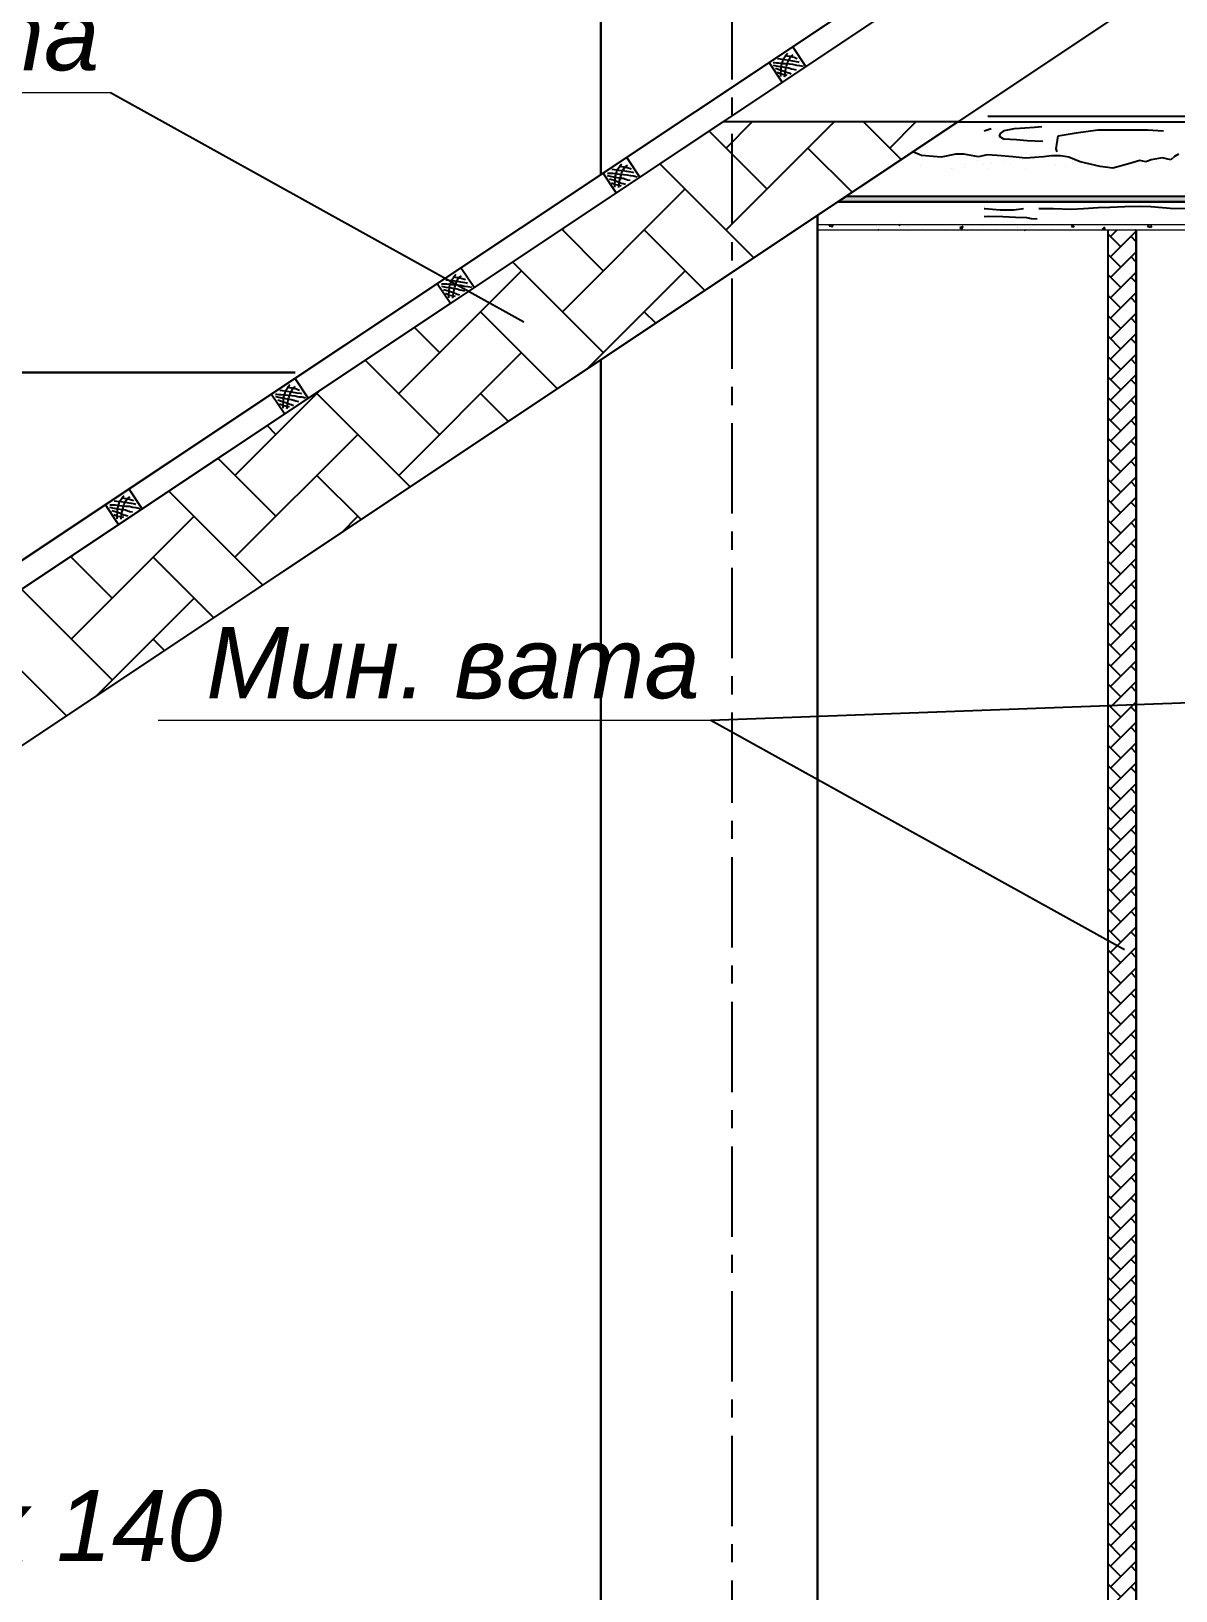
# Model space of a CAD drawing. Header units: millimetres. Extents: x 84778 to 227326, y -44398 to 146312.
# Drawn here: x 186591 to 190610, y -1379 to 4098 of the extents above; entities that cross this region are included whole.
import ezdxf

# ---------------------------------------------------------------- set-up
doc = ezdxf.new("R2010")
doc.units = ezdxf.units.MM
doc.header["$LTSCALE"] = 10
doc.linetypes.add('CENTER', pattern=[50.8, 31.75, -6.35, 6.35, -6.35])
doc.linetypes.add('DASHED', pattern=[19.05, 12.7, -6.35])
doc.layers.add('Осевая', color=7, linetype='CENTER')
doc.layers.add('Штриховка', color=7, linetype='DASHED')
doc.layers.add('основной', color=7, linetype='Continuous', lineweight=30)
doc.layers.add('Тонкая', color=7, linetype='Continuous', lineweight=25)
doc.styles.add('STIL 888', font='ARIALI.TTF')

msp = doc.modelspace()

# ---------------------------------------------------------------- hatches: boundary and pattern name
at = {"layer": 'Тонкая', "ltscale": 1000}
msp.add_hatch(color=256, dxfattribs=at).paths.add_polyline_path([(189424, 3498.6), (189454, 3518.6), (196948.6, 3518.6), (196948.6, 3498.6)])
h = msp.add_hatch(dxfattribs=at)
h.set_pattern_fill('AR-HBONE', color=256, scale=0.5, style=0)
h.paths.add_polyline_path([(190471.6, 3398.6), (190471.6, -2001.4), (190371.6, -2001.4), (190371.6, 3398.6)])

# ---------------------------------------------------------------- linework, layer by layer
at = {"layer": 'Осевая'}
msp.add_line((189051.6, 9325.3), (189051.6, -15039.6), dxfattribs=at)
at = {"layer": 'основной', "ltscale": 50}
for p, q in [((188591.6, 3594.5), (188591.6, 6696.5)), ((189351.6, -2001.4), (189351.6, 3450.4)), ((190471.6, 3398.6), (190471.6, 1998.6)), ((188591.6, -2001.4), (188591.6, 2943.9))]:
    msp.add_line(p, q, dxfattribs=at)
at = {"layer": 'основной', "linetype": 'ByBlock', "ltscale": 1000}
msp.add_line((184517.4, 2898.6), (187518.2, 2898.5), dxfattribs=at)
at = {"layer": 'основной', "linetype": 'Continuous', "ltscale": 1000}
msp.add_line((190471.6, 1998.6), (190471.6, -2221), dxfattribs=at)
at = {"layer": 'Тонкая', "lineweight": 30, "ltscale": 50}
msp.add_line((181491.6, -1136.9), (197451.6, 9498.6), dxfattribs=at)
at = {"layer": 'Тонкая', "ltscale": 50}
for p, q in [((181945.8, -835.2), (197451.6, 9498.6)), ((182071.6, -851.4), (197451.6, 9398.6)), ((183451.6, -481.7), (192916.8, 5826.4)), ((189949.7, 3799.7), (197071.6, 3799.7))]:
    msp.add_line(p, q, dxfattribs=at)
at = {"layer": 'Тонкая', "linetype": 'ByBlock', "ltscale": 1000}
for p, q in [((189311.1, 3973.4), (189265, 4042.7)), ((189227.9, 3918), (189181.8, 3987.2)), ((188728.6, 3585.2), (188682.5, 3654.5)), ((188645.4, 3529.8), (188599.3, 3599)), ((188146.1, 3197), (188100, 3266.3)), ((188062.9, 3141.6), (188016.8, 3210.8)), ((187563.6, 2808.8), (187517.5, 2878.1)), ((187480.4, 2753.3), (187434.3, 2822.6)), ((186981.1, 2420.6), (186935, 2489.8)), ((186897.9, 2365.1), (186851.8, 2434.4))]:
    msp.add_line(p, q, dxfattribs=at)
at = {"layer": 'Тонкая', "linetype": 'Continuous', "lineweight": 0, "ltscale": 1000}
for p, q in [((184928.7, 3882.8), (186869.5, 3882.8)), ((189351.6, 3418.6), (197071.6, 3418.6)), ((197071.6, 3398.6), (189351.6, 3398.6)), ((187037.1, 1677.7), (188977.9, 1677.7)), ((187037.1, 1677.7), (187037.1, 1677.7))]:
    msp.add_line(p, q, dxfattribs=at)
at = {"layer": 'Тонкая', "linetype": 'Continuous', "ltscale": 1000}
for p, q in [((186869.5, 3882.8), (188321.1, 3077.4)), ((189019.4, 3779), (183427.5, 52.3)), ((183451.6, -481.7), (189844.7, 3779)), ((189174.6, 3543.5), (188971.2, 3746.9)), ((189844.7, 3779), (189019.4, 3779)), ((189030.9, 3687.2), (189122.7, 3779)), ((189030.9, 3399.8), (189410.1, 3779)), ((189646.2, 3646.7), (189513.9, 3779)), ((189605.7, 3687.2), (189697.5, 3779)), ((189844.7, 3779), (190905, 3779)), ((189844.7, 3779), (197071.6, 3779)), ((189937.8, 3779), (190171.3, 3779)), ((189961.9, 3754.9), (189937.8, 3747)), ((189990.8, 3728), (189994.6, 3738.6)), ((190006.2, 3718.4), (189990.8, 3728)), ((189994.6, 3738.6), (190009, 3749.2)), ((190009, 3749.2), (190043.7, 3755.9)), ((190043.7, 3755.9), (190080.2, 3757.8)), ((190080.2, 3757.8), (190113.9, 3760.7)), ((190113.9, 3760.7), (190139.9, 3762.6)), ((190190.7, 3684.8), (190197.7, 3730.1)), ((190197.7, 3730.1), (190260.3, 3740.5)), ((190260.3, 3740.5), (190336.9, 3750.9)), ((190336.9, 3750.9), (190396.1, 3750.9)), ((190396.1, 3750.9), (190458.7, 3750.9)), ((190458.7, 3750.9), (190511, 3750.9)), ((190511, 3750.9), (190566.7, 3747.4)), ((189473.7, 3531.8), (189318.3, 3687.2)), ((189717.5, 3661.3), (189687.1, 3674.1)), ((189687.1, 3674.1), (189687.1, 3674.1)), ((190050.4, 3715.5), (190006.2, 3718.4)), ((190087.9, 3712.6), (190050.4, 3715.5)), ((190143.7, 3710.7), (190087.9, 3712.6)), ((190194.2, 3674.4), (190190.7, 3684.8)), ((189128.8, 3301.9), (188798.8, 3632)), ((189699.8, 3654.1), (189699.8, 3654.1)), ((189712.5, 3627.6), (189712.5, 3627.6)), ((189786.2, 3654.9), (189717.5, 3661.3)), ((189837.4, 3666.1), (189786.2, 3654.9)), ((189821, 3614.9), (189821, 3614.9)), ((189866.2, 3666.1), (189837.4, 3666.1)), ((189917.4, 3656.5), (189866.2, 3666.1)), ((189867.2, 3618.6), (189867.2, 3618.6)), ((189870.7, 3627.9), (189870.7, 3627.9)), ((189882.3, 3661.9), (189882.3, 3661.9)), ((189903.1, 3652.4), (189903.1, 3652.4)), ((189912.5, 3643.8), (189912.5, 3643.8)), ((189947.8, 3662.9), (189917.4, 3656.5)), ((189936.2, 3627.7), (189936.2, 3627.7)), ((189983, 3661.3), (189947.8, 3662.9)), ((189954, 3616.6), (189954, 3616.6)), ((189962.6, 3631.2), (189962.6, 3631.2)), ((190037.4, 3656.5), (189983, 3661.3)), ((190003.9, 3636.6), (190003.9, 3636.6)), ((190028.9, 3628.2), (190028.9, 3628.2)), ((190082.2, 3651.7), (190037.4, 3656.5)), ((190072.9, 3645.7), (190072.9, 3645.7)), ((190146.1, 3656.5), (190082.2, 3651.7)), ((190084, 3616), (190084, 3616)), ((190099.4, 3649.2), (190099.4, 3649.2)), ((190109.4, 3647.9), (190109.4, 3647.9)), ((190140.7, 3654.6), (190140.7, 3654.6)), ((190173.3, 3659.7), (190146.1, 3656.5)), ((190205.3, 3659.7), (190173.3, 3659.7)), ((190187.1, 3628.5), (190187.1, 3628.5)), ((190234.1, 3654.9), (190205.3, 3659.7)), ((190221.2, 3620.9), (190221.2, 3620.9)), ((190274.1, 3638.9), (190234.1, 3654.9)), ((190344.5, 3622.9), (190274.1, 3638.9)), ((190389.3, 3616.5), (190344.5, 3622.9)), ((190448.5, 3632.5), (190389.3, 3616.5)), ((190483.6, 3643.7), (190448.5, 3632.5)), ((190504.4, 3638.9), (190483.6, 3643.7)), ((190484.1, 3622), (190484.1, 3622)), ((190503.5, 3629.1), (190503.5, 3629.1)), ((190523.6, 3645.3), (190504.4, 3638.9)), ((190518.9, 3641.6), (190518.9, 3641.6)), ((190562, 3653.3), (190523.6, 3645.3)), ((190592.4, 3645.3), (190562, 3653.3)), ((190605.2, 3658.1), (190592.4, 3645.3)), ((190620.1, 3665.4), (190605.2, 3658.1)), ((189825.9, 3613.2), (189825.9, 3613.2)), ((188456.2, 3112.5), (188887.2, 3543.5)), ((189454, 3518.6), (196948.6, 3518.6)), ((189424, 3498.6), (196948.6, 3498.6)), ((189937.8, 3474.9), (189939.8, 3474.7)), ((189939.8, 3474.7), (189993.2, 3469.9)), ((189993.2, 3469.9), (190041.8, 3469.9)), ((190041.8, 3469.9), (190075.8, 3474.7)), ((190129.5, 3474.4), (190180.7, 3474.4)), ((190180.7, 3474.4), (190242.4, 3472.6)), ((190242.4, 3472.6), (190286.5, 3474.4)), ((190286.5, 3474.4), (190337.6, 3477.9)), ((190337.6, 3477.9), (190378.2, 3479.6)), ((190378.2, 3479.6), (190431.1, 3481.4)), ((190431.1, 3481.4), (190484, 3483.2)), ((190484, 3483.2), (190522.8, 3481.4)), ((190522.8, 3481.4), (190604, 3474.4)), ((190604, 3474.4), (190660.4, 3476.1)), ((188599.9, 3256.1), (188453.9, 3402.1)), ((188456.2, 3399.8), (188467.6, 3411.3)), ((188956.4, 3187), (188743.6, 3399.8)), ((189353.9, 3418.6), (189353.9, 3418.6)), ((189355.6, 3413.5), (189355.6, 3413.5)), ((189392.7, 3414.3), (189396.8, 3418.6)), ((189392.7, 3414.1), (189406.2, 3412)), ((189406.3, 3412.3), (189405.5, 3418.6)), ((189477.2, 3415.6), (189477.2, 3415.6)), ((189558.5, 3412.2), (189558.5, 3412.2)), ((189564.5, 3398.6), (189567.2, 3401.4)), ((189567.6, 3398.6), (189567.2, 3401.5)), ((189569.8, 3410.6), (189569.8, 3410.6)), ((189586.4, 3399.8), (189586.4, 3399.8)), ((189636.1, 3418.6), (189640.6, 3415.5)), ((189639.9, 3408.7), (189639.9, 3408.7)), ((189640.6, 3415.6), (189641.6, 3418.6)), ((189665.6, 3411.2), (189665.6, 3411.2)), ((189671.9, 3411.2), (189671.9, 3411.2)), ((189710, 3416.2), (189710, 3416.2)), ((189721.2, 3405.3), (189721.2, 3405.3)), ((189802.6, 3401.8), (189802.6, 3401.8)), ((189852.1, 3408.4), (189859.6, 3403.3)), ((189852.4, 3408.3), (189863, 3412.4)), ((189859.6, 3403.4), (189862.7, 3412.6)), ((189894.7, 3403), (189894.7, 3403)), ((189933.2, 3415.4), (189933.2, 3415.4)), ((189937.8, 3447.1), (189950.9, 3447.5)), ((189950.9, 3447.5), (190003.4, 3446.3)), ((189976.4, 3403.1), (189976.4, 3403.1)), ((189983.5, 3418.3), (189983.5, 3418.3)), ((190003.4, 3446.3), (190047.2, 3445)), ((190014.5, 3412), (190014.5, 3412)), ((190016, 3401.7), (190016, 3401.7)), ((190047.2, 3445), (190086, 3443.8)), ((190053.4, 3412.9), (190053.4, 3412.9)), ((190054.2, 3406.7), (190054.2, 3406.7)), ((190077.9, 3398.6), (190082, 3400.2)), ((190081.1, 3398.6), (190081.7, 3400.4)), ((190086, 3443.8), (190102.2, 3440)), ((190095.9, 3408.6), (190095.9, 3408.6)), ((190102.2, 3440), (190123.5, 3438.8)), ((190111.9, 3414.3), (190111.9, 3414.3)), ((190177.2, 3405.1), (190177.2, 3405.1)), ((190243.5, 3411.5), (190252.6, 3410.7)), ((190244, 3411.5), (190250, 3418.6)), ((190252.2, 3409.8), (190250.6, 3418.6)), ((190258.6, 3401.7), (190258.6, 3401.7)), ((190352.8, 3402), (190361.9, 3401.2)), ((190353.3, 3401.9), (190360.6, 3410.7)), ((190361.5, 3400.2), (190359.7, 3409.8)), ((190365, 3405.5), (190365, 3405.5)), ((190421.6, 3403.6), (190421.6, 3403.6)), ((190443.3, 3416.2), (190443.3, 3416.2)), ((190456, 3404.8), (190456, 3404.8)), ((190467.9, 3398.6), (190470, 3401.1)), ((190469.3, 3398.6), (190469, 3400.2)), ((190511, 3411.4), (190517.9, 3418.6)), ((190511, 3411.2), (190524.6, 3409.1)), ((190524.6, 3409.4), (190523.5, 3418.6)), ((190552.3, 3417.5), (190552.3, 3417.5)), ((188599.9, 2968.8), (188281.5, 3287.2)), ((187881.5, 2825.1), (188312.5, 3256.1)), ((188541.8, 2910.7), (188887.2, 3256.1)), ((188439.1, 2842.2), (188168.8, 3112.5)), ((188783.9, 3072.1), (188743.6, 3112.5)), ((188025.1, 2968.8), (187936.6, 3057.3)), ((187881.5, 2537.7), (188312.5, 2968.8)), ((188025.1, 2681.4), (187764.1, 2942.4)), ((187306.7, 2537.7), (187606.1, 2837.1)), ((187921.7, 2497.5), (187594.1, 2825.1)), ((188266.6, 2727.3), (188168.8, 2825.1)), ((187450.4, 2681.4), (187419.2, 2712.6)), ((187306.7, 2250.4), (187737.8, 2681.4)), ((187450.4, 2394), (187246.8, 2597.6)), ((187749.3, 2382.5), (187594.1, 2537.7)), ((187404.4, 2152.7), (187074.4, 2482.7)), ((186732, 1963), (187163, 2394)), ((187680.3, 2336.5), (187737.8, 2394)), ((186875.7, 2106.7), (186729.5, 2252.9)), ((186732, 2250.4), (186744.6, 2262.9)), ((187232, 2037.8), (187019.4, 2250.4)), ((186875.7, 1819.3), (186557, 2137.9)), ((186818.7, 1762.3), (187163, 2106.7)), ((186714.6, 1693), (186444.6, 1963)), ((187059.5, 1922.8), (187019.4, 1963)), ((188977.9, 1677.7), (190429.5, 872.3))]:
    msp.add_line(p, q, dxfattribs=at)
at = {"layer": 'Тонкая', "ltscale": 1000}
for points in [[(189424, 3498.6), (189454, 3518.6)], [(189424, 3498.6), (189454, 3518.6), (196948.6, 3518.6), (196948.6, 3498.6), (189424, 3498.6), (189454, 3518.6)], [(190371.6, 3398.6), (190371.6, -2001.4)], [(188977.9, 1677.7), (190722.8, 1742.7)]]:
    msp.add_lwpolyline(points, dxfattribs=at)
at = {"layer": 'Штриховка', "linetype": 'ByBlock', "ltscale": 1000}
for p, q in [((189212, 4001.1), (189221.3, 4000.1)), ((189221.3, 4000.1), (189236.2, 3998.3)), ((189230.4, 3992.2), (189231.2, 3998.9)), ((189231.2, 3998.9), (189237.3, 4007.1)), ((189236.2, 3998.3), (189250.9, 3996)), ((189236.8, 4012.9), (189246.1, 4010.7)), ((189237.3, 4007.1), (189244.8, 4017.4)), ((189244.8, 4017.4), (189248.1, 4020.4)), ((189246.1, 4010.7), (189254.2, 4009.4)), ((189250.9, 3996), (189257.9, 4008.6)), ((189254.2, 4009.4), (189269.9, 4005.9)), ((189257.9, 4008.6), (189263.3, 4012.6)), ((189263.3, 4012.6), (189267, 4014.9)), ((189269.9, 4005.9), (189277.4, 4003.3)), ((189277.4, 4003.3), (189280.7, 4001.6)), ((189196.3, 3978.8), (189212.5, 3975.3)), ((189196.9, 3987.2), (189200.9, 3987.2)), ((189200.9, 3987.2), (189208.5, 3986.7)), ((189204.4, 3967.2), (189221.1, 3962.1)), ((189208.5, 3986.7), (189215.5, 3986.7)), ((189210.7, 3953.6), (189225.1, 3947.5)), ((189212.5, 3975.3), (189224.6, 3973.5)), ((189215.5, 3986.7), (189224.1, 3985.7)), ((189221.1, 3962.1), (189235, 3957.3)), ((189223, 3948.4), (189224, 3961.1)), ((189223.1, 3937.9), (189223, 3948.4)), ((189224, 3961.1), (189224.6, 3973.5)), ((189224.1, 3985.7), (189231.4, 3984.6)), ((189224.6, 3973.5), (189226.4, 3981.6)), ((189224.6, 3973.5), (189242.3, 3970.2)), ((189225.1, 3947.5), (189239, 3944.5)), ((189226.4, 3981.6), (189230.4, 3992.2)), ((189231.4, 3984.6), (189239.3, 3983.9)), ((189235, 3957.3), (189246.9, 3952.3)), ((189236.5, 3936.4), (189238.3, 3944.6)), ((189238.3, 3944.6), (189238.4, 3955.9)), ((189238.4, 3955.9), (189243.6, 3975)), ((189239, 3944.5), (189244.8, 3943.2)), ((189239.3, 3983.9), (189253.4, 3982.9)), ((189242.3, 3970.2), (189251.9, 3969.2)), ((189243.6, 3975), (189246.6, 3986.9)), ((189246.6, 3986.9), (189250.9, 3996)), ((189246.9, 3952.3), (189252.4, 3950.8)), ((189250.9, 3996), (189263.8, 3993.7)), ((189251.9, 3969.2), (189261, 3965.9)), ((189252.4, 3950.8), (189260, 3948)), ((189253.4, 3982.9), (189264.6, 3981.9)), ((189261, 3965.9), (189267.8, 3964.2)), ((189263.8, 3993.7), (189271.6, 3992.5)), ((189264.6, 3981.9), (189277.9, 3978.6)), ((189267.8, 3964.2), (189277.1, 3962.1)), ((189271.6, 3992.5), (189284.7, 3990.5)), ((189277.9, 3978.6), (189289, 3977.6)), ((189284.7, 3990.5), (189288, 3988.9)), ((189289, 3977.6), (189301.9, 3974.6)), ((188648.7, 3610.7), (188654.8, 3618.9)), ((188654.3, 3624.7), (188663.6, 3622.5)), ((188654.8, 3618.9), (188662.3, 3629.2)), ((188662.3, 3629.2), (188665.6, 3632.2)), ((188663.6, 3622.5), (188671.7, 3621.2)), ((188668.4, 3607.8), (188675.4, 3620.4)), ((188671.7, 3621.2), (188687.4, 3617.7)), ((188675.4, 3620.4), (188680.8, 3624.4)), ((188680.8, 3624.4), (188684.5, 3626.7)), ((188687.4, 3617.7), (188694.9, 3615.1)), ((188694.9, 3615.1), (188698.2, 3613.4)), ((188613.8, 3590.6), (188630, 3587.1)), ((188614.4, 3599), (188618.4, 3599)), ((188618.4, 3599), (188626, 3598.5)), ((188621.9, 3579), (188638.6, 3573.9)), ((188626, 3598.5), (188633, 3598.5)), ((188628.2, 3565.4), (188642.6, 3559.3)), ((188629.5, 3612.9), (188638.8, 3611.9)), ((188630, 3587.1), (188642.1, 3585.3)), ((188633, 3598.5), (188641.6, 3597.5)), ((188638.6, 3573.9), (188652.5, 3569.1)), ((188638.8, 3611.9), (188653.8, 3610.1)), ((188640.5, 3560.2), (188641.5, 3572.9)), ((188640.6, 3549.7), (188640.5, 3560.2)), ((188641.5, 3572.9), (188642.1, 3585.3)), ((188641.6, 3597.5), (188649, 3596.4)), ((188642.1, 3585.3), (188643.9, 3593.4)), ((188642.1, 3585.3), (188659.8, 3582)), ((188643.9, 3593.4), (188647.9, 3604)), ((188647.9, 3604), (188648.7, 3610.7)), ((188649, 3596.4), (188656.8, 3595.7)), ((188652.5, 3569.1), (188664.4, 3564.1)), ((188653.8, 3610.1), (188668.4, 3607.8)), ((188655.8, 3556.4), (188655.9, 3567.7)), ((188655.9, 3567.7), (188661.1, 3586.8)), ((188656.8, 3595.7), (188670.9, 3594.7)), ((188659.8, 3582), (188669.4, 3581)), ((188661.1, 3586.8), (188664.1, 3598.7)), ((188664.1, 3598.7), (188668.4, 3607.8)), ((188664.4, 3564.1), (188669.9, 3562.6)), ((188668.4, 3607.8), (188681.3, 3605.5)), ((188669.4, 3581), (188678.5, 3577.7)), ((188669.9, 3562.6), (188677.5, 3559.8)), ((188670.9, 3594.7), (188682.1, 3593.7)), ((188678.5, 3577.7), (188685.3, 3576)), ((188681.3, 3605.5), (188689.1, 3604.3)), ((188682.1, 3593.7), (188695.4, 3590.4)), ((188685.3, 3576), (188694.7, 3573.9)), ((188689.1, 3604.3), (188702.2, 3602.3)), ((188695.4, 3590.4), (188706.5, 3589.4)), ((188702.2, 3602.3), (188705.5, 3600.7)), ((188706.5, 3589.4), (188719.4, 3586.4)), ((188642.6, 3559.3), (188656.5, 3556.3)), ((188654, 3548.2), (188655.8, 3556.4)), ((188656.5, 3556.3), (188662.3, 3555)), ((188071.8, 3236.5), (188081.1, 3234.2)), ((188072.3, 3230.7), (188079.8, 3241)), ((188079.8, 3241), (188083.1, 3244)), ((188081.1, 3234.2), (188089.2, 3233)), ((188085.9, 3219.6), (188092.9, 3232.2)), ((188089.2, 3233), (188104.9, 3229.5)), ((188092.9, 3232.2), (188098.3, 3236.2)), ((188098.3, 3236.2), (188102.1, 3238.5)), ((188031.3, 3202.4), (188047.5, 3198.9)), ((188031.9, 3210.8), (188035.9, 3210.8)), ((188035.9, 3210.8), (188043.5, 3210.3)), ((188039.4, 3190.8), (188056.1, 3185.7)), ((188043.5, 3210.3), (188050.5, 3210.3)), ((188045.7, 3177.2), (188060.1, 3171.1)), ((188047, 3224.7), (188056.3, 3223.7)), ((188047.5, 3198.9), (188059.6, 3197.1)), ((188050.5, 3210.3), (188059.1, 3209.3)), ((188056.1, 3185.7), (188070, 3180.9)), ((188056.3, 3223.7), (188071.3, 3221.9)), ((188058, 3172), (188059, 3184.7)), ((188059, 3184.7), (188059.6, 3197.1)), ((188059.1, 3209.3), (188066.5, 3208.2)), ((188059.6, 3197.1), (188061.4, 3205.2)), ((188059.6, 3197.1), (188077.3, 3193.8)), ((188061.4, 3205.2), (188065.5, 3215.8)), ((188065.5, 3215.8), (188066.2, 3222.5)), ((188066.2, 3222.5), (188072.3, 3230.7)), ((188066.5, 3208.2), (188074.3, 3207.5)), ((188070, 3180.9), (188081.9, 3175.9)), ((188071.3, 3221.9), (188085.9, 3219.6)), ((188073.3, 3168.2), (188073.4, 3179.5)), ((188073.4, 3179.5), (188078.6, 3198.6)), ((188074.3, 3207.5), (188088.5, 3206.5)), ((188077.3, 3193.8), (188086.9, 3192.8)), ((188078.6, 3198.6), (188081.6, 3210.5)), ((188081.6, 3210.5), (188085.9, 3219.6)), ((188085.9, 3219.6), (188098.8, 3217.3)), ((188086.9, 3192.8), (188096, 3189.5)), ((188088.5, 3206.5), (188099.6, 3205.5)), ((188096, 3189.5), (188102.8, 3187.8)), ((188098.8, 3217.3), (188106.6, 3216.1)), ((188099.6, 3205.5), (188112.9, 3202.2)), ((188102.8, 3187.8), (188112.2, 3185.7)), ((188104.9, 3229.5), (188112.4, 3226.9)), ((188106.6, 3216.1), (188119.7, 3214.1)), ((188112.4, 3226.9), (188115.7, 3225.2)), ((188112.9, 3202.2), (188124, 3201.2)), ((188119.7, 3214.1), (188123, 3212.5)), ((188124, 3201.2), (188136.9, 3198.2)), ((188058.1, 3161.5), (188058, 3172)), ((188060.1, 3171.1), (188074, 3168.1)), ((188071.5, 3160), (188073.3, 3168.2)), ((188074, 3168.1), (188079.8, 3166.8)), ((188081.9, 3175.9), (188087.4, 3174.4)), ((188087.4, 3174.4), (188095, 3171.6)), ((187489.3, 2848.3), (187498.6, 2846)), ((187489.8, 2842.4), (187497.3, 2852.8)), ((187497.3, 2852.8), (187500.6, 2855.8)), ((187515.8, 2848), (187519.6, 2850.3)), ((187448.8, 2814.2), (187465, 2810.7)), ((187449.4, 2822.6), (187453.4, 2822.6)), ((187453.4, 2822.6), (187461, 2822.1)), ((187456.9, 2802.6), (187473.6, 2797.5)), ((187461, 2822.1), (187468, 2822.1)), ((187464.5, 2836.5), (187473.9, 2835.4)), ((187465, 2810.7), (187477.1, 2808.9)), ((187468, 2822.1), (187476.6, 2821.1)), ((187473.6, 2797.5), (187487.5, 2792.7)), ((187473.9, 2835.4), (187488.8, 2833.7)), ((187475.5, 2783.8), (187476.5, 2796.5)), ((187476.5, 2796.5), (187477.1, 2808.9)), ((187476.6, 2821.1), (187484, 2820)), ((187477.1, 2808.9), (187478.9, 2817)), ((187477.1, 2808.9), (187494.8, 2805.6)), ((187478.9, 2817), (187483, 2827.6)), ((187483, 2827.6), (187483.8, 2834.3)), ((187483.8, 2834.3), (187489.8, 2842.4)), ((187484, 2820), (187491.8, 2819.3)), ((187488.8, 2833.7), (187503.4, 2831.4)), ((187491, 2791.3), (187496.1, 2810.4)), ((187491.8, 2819.3), (187506, 2818.3)), ((187494.8, 2805.6), (187504.4, 2804.6)), ((187496.1, 2810.4), (187499.1, 2822.3)), ((187498.6, 2846), (187506.7, 2844.8)), ((187499.1, 2822.3), (187503.4, 2831.4)), ((187503.4, 2831.4), (187510.4, 2844)), ((187503.4, 2831.4), (187516.3, 2829.1)), ((187504.4, 2804.6), (187513.5, 2801.3)), ((187506, 2818.3), (187517.1, 2817.3)), ((187506.7, 2844.8), (187522.4, 2841.3)), ((187510.4, 2844), (187515.8, 2848)), ((187513.5, 2801.3), (187520.3, 2799.5)), ((187516.3, 2829.1), (187524.1, 2827.9)), ((187517.1, 2817.3), (187530.4, 2814)), ((187520.3, 2799.5), (187529.7, 2797.5)), ((187522.4, 2841.3), (187529.9, 2838.7)), ((187524.1, 2827.9), (187537.3, 2825.9)), ((187529.9, 2838.7), (187533.2, 2836.9)), ((187530.4, 2814), (187541.6, 2813)), ((187537.3, 2825.9), (187540.5, 2824.3)), ((187541.6, 2813), (187554.5, 2810)), ((187463.2, 2789), (187477.7, 2782.9)), ((187475.6, 2773.3), (187475.5, 2783.8)), ((187477.7, 2782.9), (187491.5, 2779.9)), ((187487.5, 2792.7), (187499.4, 2787.7)), ((187489, 2771.8), (187490.8, 2780)), ((187490.8, 2780), (187491, 2791.3)), ((187491.5, 2779.9), (187497.3, 2778.6)), ((187499.4, 2787.7), (187504.9, 2786.2)), ((187504.9, 2786.2), (187512.5, 2783.4)), ((186914.8, 2464.6), (186918.1, 2467.6)), ((186866.3, 2426), (186882.5, 2422.5)), ((186866.9, 2434.4), (186870.9, 2434.4)), ((186870.9, 2434.4), (186878.5, 2433.9)), ((186874.4, 2414.4), (186891.1, 2409.3)), ((186878.5, 2433.9), (186885.6, 2433.9)), ((186882, 2448.3), (186891.4, 2447.2)), ((186882.5, 2422.5), (186894.7, 2420.7)), ((186885.6, 2433.9), (186894.2, 2432.9)), ((186891.4, 2447.2), (186906.3, 2445.5)), ((186894.1, 2408.3), (186894.7, 2420.7)), ((186894.2, 2432.9), (186901.5, 2431.8)), ((186894.7, 2420.7), (186896.4, 2428.8)), ((186894.7, 2420.7), (186912.3, 2417.4)), ((186896.4, 2428.8), (186900.5, 2439.4)), ((186900.5, 2439.4), (186901.3, 2446.1)), ((186901.3, 2446.1), (186907.3, 2454.2)), ((186901.5, 2431.8), (186909.3, 2431.1)), ((186906.3, 2445.5), (186920.9, 2443.2)), ((186906.8, 2460.1), (186916.1, 2457.8)), ((186907.3, 2454.2), (186914.8, 2464.6)), ((186908.5, 2403.1), (186913.6, 2422.2)), ((186909.3, 2431.1), (186923.5, 2430.1)), ((186912.3, 2417.4), (186921.9, 2416.4)), ((186913.6, 2422.2), (186916.6, 2434.1)), ((186916.1, 2457.8), (186924.2, 2456.6)), ((186916.6, 2434.1), (186920.9, 2443.2)), ((186920.9, 2443.2), (186927.9, 2455.7)), ((186920.9, 2443.2), (186933.8, 2440.9)), ((186921.9, 2416.4), (186931, 2413.1)), ((186923.5, 2430.1), (186934.6, 2429.1)), ((186924.2, 2456.6), (186939.9, 2453)), ((186927.9, 2455.7), (186933.3, 2459.8)), ((186931, 2413.1), (186937.8, 2411.3)), ((186933.3, 2459.8), (186937.1, 2462.1)), ((186933.8, 2440.9), (186941.6, 2439.7)), ((186934.6, 2429.1), (186947.9, 2425.8)), ((186937.8, 2411.3), (186947.2, 2409.3)), ((186939.9, 2453), (186947.4, 2450.5)), ((186941.6, 2439.7), (186954.8, 2437.7)), ((186947.4, 2450.5), (186950.7, 2448.7)), ((186947.9, 2425.8), (186959.1, 2424.8)), ((186954.8, 2437.7), (186958.1, 2436.1)), ((186959.1, 2424.8), (186972, 2421.8)), ((186880.8, 2400.7), (186895.2, 2394.7)), ((186891.1, 2409.3), (186905, 2404.5)), ((186893, 2395.6), (186894.1, 2408.3)), ((186893.1, 2385.1), (186893, 2395.6)), ((186895.2, 2394.7), (186909, 2391.7)), ((186905, 2404.5), (186916.9, 2399.5)), ((186906.5, 2383.6), (186908.3, 2391.8)), ((186908.3, 2391.8), (186908.5, 2403.1)), ((186909, 2391.7), (186914.8, 2390.4)), ((186916.9, 2399.5), (186922.4, 2398)), ((186922.4, 2398), (186930, 2395.2))]:
    msp.add_line(p, q, dxfattribs=at)

# ---------------------------------------------------------------- texts
at = {"layer": 'Тонкая', "linetype": 'Continuous', "lineweight": 0, "ltscale": 1000, "style": 'STIL 888'}
for s, p in [('Мин. вата', (185097.3, 3960.1)), ('Мин. вата', (187205.7, 1755)), ('Мауэрлат 140 х 140', (183924, -1275.2))]:
    msp.add_text(s, height=250, dxfattribs=at).set_placement(p)

doc.saveas('drawing.dxf')
